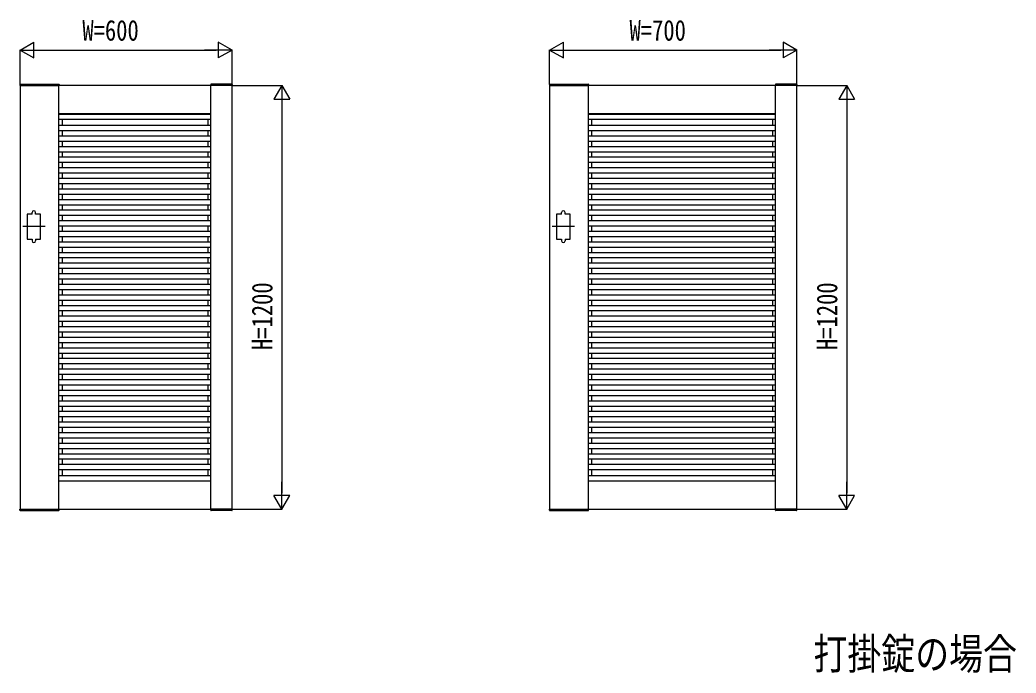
# Model space of a CAD drawing. Units: millimetres, scale not verified. Extents: x -8410 to 8410, y -5940 to 5940.
# Drawn here: x -2306 to 514, y 355 to 2204 of the extents above; entities that cross this region are included whole.
import ezdxf
from ezdxf.enums import TextEntityAlignment as Align

# ---------------------------------------------------------------- set-up
doc = ezdxf.new("R2010")
doc.units = ezdxf.units.MM
doc.header["$LTSCALE"] = 30
for name, color, linetype in [('0-1_USER1', 3, 'Continuous'), ('0-2_YKK_11', 7, 'Continuous'), ('0-3_YKK_A1', 4, 'Continuous'), ('0-4_YKK_D', 6, 'Continuous')]:
    doc.layers.add(name, color=color, linetype=linetype)
doc.styles.add('ＭＳ ゴシック', font='')
doc.styles.get('ＭＳ ゴシック').set_extended_font_data('MS Gothic')

msp = doc.modelspace()

# ---------------------------------------------------------------- linework, layer by layer
at = {"layer": '0-2_YKK_11'}
for p, q in [((-2195.77, 818.47), (-2195.77, 2018.47)), ((-1765.77, 818.47), (-1765.77, 2018.47)), ((-696.75, 818.47), (-696.75, 2018.47)), ((-166.75, 818.47), (-166.75, 2018.47)), ((-2195.77, 1938.47), (-1765.77, 1938.47)), ((-696.75, 1938.47), (-166.75, 1938.47)), ((-2195.77, 898.47), (-1765.77, 898.47)), ((-696.75, 898.47), (-166.75, 898.47))]:
    msp.add_line(p, q, dxfattribs=at)
for points in [[(-2305.77, 2018.47), (-2305.77, 818.47), (-1705.77, 818.47), (-1705.77, 2018.47)], [(-806.75, 2018.47), (-806.75, 818.47), (-106.75, 818.47), (-106.75, 2018.47)]]:
    msp.add_lwpolyline(points, close=True, dxfattribs=at)
at = {"layer": '0-3_YKK_A1'}
for p, q in [((-2306.14, 2021.02), (-2306.27, 2018.47)), ((-2306.27, 2018.47), (-2195.27, 2018.47)), ((-2305.14, 2021.97), (-2196.4, 2021.97)), ((-2195.4, 2021.02), (-2195.27, 2018.47)), ((-1766.14, 2021.02), (-1766.27, 2018.47)), ((-1705.27, 2018.47), (-1766.27, 2018.47)), ((-1706.4, 2021.97), (-1765.14, 2021.97)), ((-1705.4, 2021.02), (-1705.27, 2018.47)), ((-807.12, 2021.02), (-807.25, 2018.47)), ((-807.25, 2018.47), (-696.25, 2018.47)), ((-806.12, 2021.97), (-697.39, 2021.97)), ((-696.39, 2021.02), (-696.25, 2018.47)), ((-167.12, 2021.02), (-167.25, 2018.47)), ((-106.25, 2018.47), (-167.25, 2018.47)), ((-107.39, 2021.97), (-166.12, 2021.97)), ((-106.39, 2021.02), (-106.25, 2018.47)), ((-2195.77, 1937.37), (-1765.77, 1937.37)), ((-2195.77, 1922.37), (-1765.77, 1922.37)), ((-2186.97, 1938.47), (-2186.97, 1937.37)), ((-2186.97, 1922.37), (-2186.97, 1905.67)), ((-1774.57, 1938.47), (-1774.57, 1937.37)), ((-1774.57, 1922.37), (-1774.57, 1905.67)), ((-696.75, 1937.37), (-166.75, 1937.37)), ((-696.75, 1922.37), (-166.75, 1922.37)), ((-687.95, 1938.47), (-687.95, 1937.37)), ((-687.95, 1922.37), (-687.95, 1905.67)), ((-175.55, 1938.47), (-175.55, 1937.37)), ((-175.55, 1922.37), (-175.55, 1905.67)), ((-2195.77, 1905.67), (-1765.77, 1905.67)), ((-2195.77, 1890.67), (-1765.77, 1890.67)), ((-2186.97, 1890.67), (-2186.97, 1875.67)), ((-1774.57, 1890.67), (-1774.57, 1875.67)), ((-696.75, 1905.67), (-166.75, 1905.67)), ((-696.75, 1890.67), (-166.75, 1890.67)), ((-687.95, 1890.67), (-687.95, 1875.67)), ((-175.55, 1890.67), (-175.55, 1875.67)), ((-2195.77, 1875.67), (-1765.77, 1875.67)), ((-696.75, 1875.67), (-166.75, 1875.67)), ((-2195.77, 1860.67), (-1765.77, 1860.67)), ((-2195.77, 1845.67), (-1765.77, 1845.67)), ((-2186.97, 1860.67), (-2186.97, 1845.67)), ((-1774.57, 1860.67), (-1774.57, 1845.67)), ((-696.75, 1860.67), (-166.75, 1860.67)), ((-696.75, 1845.67), (-166.75, 1845.67)), ((-687.95, 1860.67), (-687.95, 1845.67)), ((-175.55, 1860.67), (-175.55, 1845.67)), ((-2195.77, 1830.67), (-1765.77, 1830.67)), ((-2195.77, 1815.67), (-1765.77, 1815.67)), ((-2186.97, 1830.67), (-2186.97, 1815.67)), ((-1774.57, 1830.67), (-1774.57, 1815.67)), ((-696.75, 1830.67), (-166.75, 1830.67)), ((-696.75, 1815.67), (-166.75, 1815.67)), ((-687.95, 1830.67), (-687.95, 1815.67)), ((-175.55, 1830.67), (-175.55, 1815.67)), ((-2195.77, 1800.67), (-1765.77, 1800.67)), ((-2195.77, 1785.67), (-1765.77, 1785.67)), ((-2186.97, 1800.67), (-2186.97, 1785.67)), ((-1774.57, 1800.67), (-1774.57, 1785.67)), ((-696.75, 1800.67), (-166.75, 1800.67)), ((-696.75, 1785.67), (-166.75, 1785.67)), ((-687.95, 1800.67), (-687.95, 1785.67)), ((-175.55, 1800.67), (-175.55, 1785.67)), ((-2195.77, 1770.67), (-1765.77, 1770.67)), ((-2195.77, 1755.67), (-1765.77, 1755.67)), ((-2186.97, 1770.67), (-2186.97, 1755.67)), ((-1774.57, 1770.67), (-1774.57, 1755.67)), ((-696.75, 1770.67), (-166.75, 1770.67)), ((-696.75, 1755.67), (-166.75, 1755.67)), ((-687.95, 1770.67), (-687.95, 1755.67)), ((-175.55, 1770.67), (-175.55, 1755.67)), ((-2195.77, 1740.67), (-1765.77, 1740.67)), ((-2195.77, 1725.67), (-1765.77, 1725.67)), ((-2186.97, 1740.67), (-2186.97, 1725.67)), ((-1774.57, 1740.67), (-1774.57, 1725.67)), ((-696.75, 1740.67), (-166.75, 1740.67)), ((-696.75, 1725.67), (-166.75, 1725.67)), ((-687.95, 1740.67), (-687.95, 1725.67)), ((-175.55, 1740.67), (-175.55, 1725.67)), ((-2195.77, 1710.67), (-1765.77, 1710.67)), ((-2195.77, 1695.67), (-1765.77, 1695.67)), ((-2186.97, 1710.67), (-2186.97, 1695.67)), ((-1774.57, 1710.67), (-1774.57, 1695.67)), ((-696.75, 1710.67), (-166.75, 1710.67)), ((-696.75, 1695.67), (-166.75, 1695.67)), ((-687.95, 1710.67), (-687.95, 1695.67)), ((-175.55, 1710.67), (-175.55, 1695.67)), ((-2195.77, 1680.67), (-1765.77, 1680.67)), ((-2195.77, 1665.67), (-1765.77, 1665.67)), ((-2186.97, 1680.67), (-2186.97, 1665.67)), ((-1774.57, 1680.67), (-1774.57, 1665.67)), ((-696.75, 1680.67), (-166.75, 1680.67)), ((-696.75, 1665.67), (-166.75, 1665.67)), ((-687.95, 1680.67), (-687.95, 1665.67)), ((-175.55, 1680.67), (-175.55, 1665.67)), ((-2271.77, 1653.47), (-2271.77, 1658.47)), ((-2261.77, 1653.47), (-2261.77, 1658.47)), ((-2195.77, 1650.67), (-1765.77, 1650.67)), ((-2186.97, 1650.67), (-2186.97, 1635.67)), ((-1774.57, 1650.67), (-1774.57, 1635.67)), ((-772.75, 1653.47), (-772.75, 1658.47)), ((-762.75, 1653.47), (-762.75, 1658.47)), ((-696.75, 1650.67), (-166.75, 1650.67)), ((-687.95, 1650.67), (-687.95, 1635.67)), ((-175.55, 1650.67), (-175.55, 1635.67)), ((-2235.27, 1618.47), (-2298.27, 1618.47)), ((-2195.77, 1635.67), (-1765.77, 1635.67)), ((-2195.77, 1620.67), (-1765.77, 1620.67)), ((-2186.97, 1620.67), (-2186.97, 1605.67)), ((-1774.57, 1620.67), (-1774.57, 1605.67)), ((-736.25, 1618.47), (-799.25, 1618.47)), ((-696.75, 1635.67), (-166.75, 1635.67)), ((-696.75, 1620.67), (-166.75, 1620.67)), ((-687.95, 1620.67), (-687.95, 1605.67)), ((-175.55, 1620.67), (-175.55, 1605.67)), ((-2271.77, 1583.47), (-2271.77, 1578.47)), ((-2261.77, 1583.47), (-2261.77, 1578.47)), ((-2195.77, 1605.67), (-1765.77, 1605.67)), ((-2195.77, 1590.67), (-1765.77, 1590.67)), ((-2186.97, 1590.67), (-2186.97, 1575.67)), ((-1774.57, 1590.67), (-1774.57, 1575.67)), ((-772.75, 1583.47), (-772.75, 1578.47)), ((-762.75, 1583.47), (-762.75, 1578.47)), ((-696.75, 1605.67), (-166.75, 1605.67)), ((-696.75, 1590.67), (-166.75, 1590.67)), ((-687.95, 1590.67), (-687.95, 1575.67)), ((-175.55, 1590.67), (-175.55, 1575.67)), ((-2195.77, 1575.67), (-1765.77, 1575.67)), ((-2195.77, 1560.67), (-1765.77, 1560.67)), ((-2186.97, 1560.67), (-2186.97, 1545.67)), ((-1774.57, 1560.67), (-1774.57, 1545.67)), ((-696.75, 1575.67), (-166.75, 1575.67)), ((-696.75, 1560.67), (-166.75, 1560.67)), ((-687.95, 1560.67), (-687.95, 1545.67)), ((-175.55, 1560.67), (-175.55, 1545.67)), ((-2195.77, 1545.67), (-1765.77, 1545.67)), ((-2195.77, 1530.67), (-1765.77, 1530.67)), ((-2186.97, 1530.67), (-2186.97, 1515.67)), ((-1774.57, 1530.67), (-1774.57, 1515.67)), ((-696.75, 1545.67), (-166.75, 1545.67)), ((-696.75, 1530.67), (-166.75, 1530.67)), ((-687.95, 1530.67), (-687.95, 1515.67)), ((-175.55, 1530.67), (-175.55, 1515.67)), ((-2195.77, 1515.67), (-1765.77, 1515.67)), ((-2195.77, 1500.67), (-1765.77, 1500.67)), ((-2186.97, 1500.67), (-2186.97, 1485.67)), ((-1774.57, 1500.67), (-1774.57, 1485.67)), ((-696.75, 1515.67), (-166.75, 1515.67)), ((-696.75, 1500.67), (-166.75, 1500.67)), ((-687.95, 1500.67), (-687.95, 1485.67)), ((-175.55, 1500.67), (-175.55, 1485.67)), ((-2195.77, 1485.67), (-1765.77, 1485.67)), ((-2195.77, 1470.67), (-1765.77, 1470.67)), ((-2186.97, 1470.67), (-2186.97, 1455.67)), ((-1774.57, 1470.67), (-1774.57, 1455.67)), ((-696.75, 1485.67), (-166.75, 1485.67)), ((-696.75, 1470.67), (-166.75, 1470.67)), ((-687.95, 1470.67), (-687.95, 1455.67)), ((-175.55, 1470.67), (-175.55, 1455.67)), ((-2195.77, 1455.67), (-1765.77, 1455.67)), ((-2195.77, 1440.67), (-1765.77, 1440.67)), ((-2186.97, 1440.67), (-2186.97, 1425.67)), ((-1774.57, 1440.67), (-1774.57, 1425.67)), ((-696.75, 1455.67), (-166.75, 1455.67)), ((-696.75, 1440.67), (-166.75, 1440.67)), ((-687.95, 1440.67), (-687.95, 1425.67)), ((-175.55, 1440.67), (-175.55, 1425.67)), ((-2195.77, 1425.67), (-1765.77, 1425.67)), ((-2195.77, 1410.67), (-1765.77, 1410.67)), ((-2186.97, 1410.67), (-2186.97, 1395.67)), ((-1774.57, 1410.67), (-1774.57, 1395.67)), ((-696.75, 1425.67), (-166.75, 1425.67)), ((-696.75, 1410.67), (-166.75, 1410.67)), ((-687.95, 1410.67), (-687.95, 1395.67)), ((-175.55, 1410.67), (-175.55, 1395.67)), ((-2195.77, 1395.67), (-1765.77, 1395.67)), ((-696.75, 1395.67), (-166.75, 1395.67)), ((-2195.77, 1380.67), (-1765.77, 1380.67)), ((-2195.77, 1365.67), (-1765.77, 1365.67)), ((-2186.97, 1380.67), (-2186.97, 1365.67)), ((-1774.57, 1380.67), (-1774.57, 1365.67)), ((-696.75, 1380.67), (-166.75, 1380.67)), ((-696.75, 1365.67), (-166.75, 1365.67)), ((-687.95, 1380.67), (-687.95, 1365.67)), ((-175.55, 1380.67), (-175.55, 1365.67)), ((-2195.77, 1350.67), (-1765.77, 1350.67)), ((-2195.77, 1335.67), (-1765.77, 1335.67)), ((-2186.97, 1350.67), (-2186.97, 1335.67)), ((-1774.57, 1350.67), (-1774.57, 1335.67)), ((-696.75, 1350.67), (-166.75, 1350.67)), ((-696.75, 1335.67), (-166.75, 1335.67)), ((-687.95, 1350.67), (-687.95, 1335.67)), ((-175.55, 1350.67), (-175.55, 1335.67)), ((-2195.77, 1320.67), (-1765.77, 1320.67)), ((-2195.77, 1305.67), (-1765.77, 1305.67)), ((-2186.97, 1320.67), (-2186.97, 1305.67)), ((-1774.57, 1320.67), (-1774.57, 1305.67)), ((-696.75, 1320.67), (-166.75, 1320.67)), ((-696.75, 1305.67), (-166.75, 1305.67)), ((-687.95, 1320.67), (-687.95, 1305.67)), ((-175.55, 1320.67), (-175.55, 1305.67)), ((-2195.77, 1290.67), (-1765.77, 1290.67)), ((-2195.77, 1275.67), (-1765.77, 1275.67)), ((-2186.97, 1290.67), (-2186.97, 1275.67)), ((-1774.57, 1290.67), (-1774.57, 1275.67)), ((-696.75, 1290.67), (-166.75, 1290.67)), ((-696.75, 1275.67), (-166.75, 1275.67)), ((-687.95, 1290.67), (-687.95, 1275.67)), ((-175.55, 1290.67), (-175.55, 1275.67)), ((-2195.77, 1260.67), (-1765.77, 1260.67)), ((-2195.77, 1245.67), (-1765.77, 1245.67)), ((-2186.97, 1260.67), (-2186.97, 1245.67)), ((-1774.57, 1260.67), (-1774.57, 1245.67)), ((-696.75, 1260.67), (-166.75, 1260.67)), ((-696.75, 1245.67), (-166.75, 1245.67)), ((-687.95, 1260.67), (-687.95, 1245.67)), ((-175.55, 1260.67), (-175.55, 1245.67)), ((-2195.77, 1230.67), (-1765.77, 1230.67)), ((-2195.77, 1215.67), (-1765.77, 1215.67)), ((-2186.97, 1230.67), (-2186.97, 1215.67)), ((-1774.57, 1230.67), (-1774.57, 1215.67)), ((-696.75, 1230.67), (-166.75, 1230.67)), ((-696.75, 1215.67), (-166.75, 1215.67)), ((-687.95, 1230.67), (-687.95, 1215.67)), ((-175.55, 1230.67), (-175.55, 1215.67)), ((-2195.77, 1200.67), (-1765.77, 1200.67)), ((-2195.77, 1185.67), (-1765.77, 1185.67)), ((-2186.97, 1200.67), (-2186.97, 1185.67)), ((-1774.57, 1200.67), (-1774.57, 1185.67)), ((-696.75, 1200.67), (-166.75, 1200.67)), ((-696.75, 1185.67), (-166.75, 1185.67)), ((-687.95, 1200.67), (-687.95, 1185.67)), ((-175.55, 1200.67), (-175.55, 1185.67)), ((-2195.77, 1170.67), (-1765.77, 1170.67)), ((-2186.97, 1170.67), (-2186.97, 1155.67)), ((-1774.57, 1170.67), (-1774.57, 1155.67)), ((-696.75, 1170.67), (-166.75, 1170.67)), ((-687.95, 1170.67), (-687.95, 1155.67)), ((-175.55, 1170.67), (-175.55, 1155.67)), ((-2195.77, 1155.67), (-1765.77, 1155.67)), ((-2195.77, 1140.67), (-1765.77, 1140.67)), ((-2186.97, 1140.67), (-2186.97, 1125.67)), ((-1774.57, 1140.67), (-1774.57, 1125.67)), ((-696.75, 1155.67), (-166.75, 1155.67)), ((-696.75, 1140.67), (-166.75, 1140.67)), ((-687.95, 1140.67), (-687.95, 1125.67)), ((-175.55, 1140.67), (-175.55, 1125.67)), ((-2195.77, 1125.67), (-1765.77, 1125.67)), ((-2195.77, 1110.67), (-1765.77, 1110.67)), ((-2186.97, 1110.67), (-2186.97, 1095.67)), ((-1774.57, 1110.67), (-1774.57, 1095.67)), ((-696.75, 1125.67), (-166.75, 1125.67)), ((-696.75, 1110.67), (-166.75, 1110.67)), ((-687.95, 1110.67), (-687.95, 1095.67)), ((-175.55, 1110.67), (-175.55, 1095.67)), ((-2195.77, 1095.67), (-1765.77, 1095.67)), ((-2195.77, 1080.67), (-1765.77, 1080.67)), ((-2186.97, 1080.67), (-2186.97, 1065.67)), ((-1774.57, 1080.67), (-1774.57, 1065.67)), ((-696.75, 1095.67), (-166.75, 1095.67)), ((-696.75, 1080.67), (-166.75, 1080.67)), ((-687.95, 1080.67), (-687.95, 1065.67)), ((-175.55, 1080.67), (-175.55, 1065.67)), ((-2195.77, 1065.67), (-1765.77, 1065.67)), ((-2195.77, 1050.67), (-1765.77, 1050.67)), ((-2186.97, 1050.67), (-2186.97, 1035.67)), ((-1774.57, 1050.67), (-1774.57, 1035.67)), ((-696.75, 1065.67), (-166.75, 1065.67)), ((-696.75, 1050.67), (-166.75, 1050.67)), ((-687.95, 1050.67), (-687.95, 1035.67)), ((-175.55, 1050.67), (-175.55, 1035.67)), ((-2195.77, 1035.67), (-1765.77, 1035.67)), ((-2195.77, 1020.67), (-1765.77, 1020.67)), ((-2186.97, 1020.67), (-2186.97, 1005.67)), ((-1774.57, 1020.67), (-1774.57, 1005.67)), ((-696.75, 1035.67), (-166.75, 1035.67)), ((-696.75, 1020.67), (-166.75, 1020.67)), ((-687.95, 1020.67), (-687.95, 1005.67)), ((-175.55, 1020.67), (-175.55, 1005.67)), ((-2195.77, 1005.67), (-1765.77, 1005.67)), ((-2195.77, 990.67), (-1765.77, 990.67)), ((-2186.97, 990.67), (-2186.97, 975.67)), ((-1774.57, 990.67), (-1774.57, 975.67)), ((-696.75, 1005.67), (-166.75, 1005.67)), ((-696.75, 990.67), (-166.75, 990.67)), ((-687.95, 990.67), (-687.95, 975.67)), ((-175.55, 990.67), (-175.55, 975.67)), ((-2195.77, 975.67), (-1765.77, 975.67)), ((-2195.77, 960.67), (-1765.77, 960.67)), ((-2186.97, 960.67), (-2186.97, 945.67)), ((-1774.57, 960.67), (-1774.57, 945.67)), ((-696.75, 975.67), (-166.75, 975.67)), ((-696.75, 960.67), (-166.75, 960.67)), ((-687.95, 960.67), (-687.95, 945.67)), ((-175.55, 960.67), (-175.55, 945.67)), ((-2195.77, 945.67), (-1765.77, 945.67)), ((-2195.77, 930.67), (-1765.77, 930.67)), ((-2195.77, 930.67), (-1765.77, 930.67)), ((-2186.97, 930.67), (-2186.97, 913.97)), ((-1774.57, 930.67), (-1774.57, 913.97)), ((-696.75, 945.67), (-166.75, 945.67)), ((-696.75, 930.67), (-166.75, 930.67)), ((-696.75, 930.67), (-166.75, 930.67)), ((-687.95, 930.67), (-687.95, 913.97)), ((-175.55, 930.67), (-175.55, 913.97)), ((-2195.77, 913.97), (-1765.77, 913.97)), ((-696.75, 913.97), (-166.75, 913.97)), ((-2195.77, 898.97), (-1765.77, 898.97)), ((-2186.97, 898.97), (-2186.97, 898.47)), ((-1774.57, 898.97), (-1774.57, 898.47)), ((-696.75, 898.97), (-166.75, 898.97)), ((-687.95, 898.97), (-687.95, 898.47)), ((-175.55, 898.97), (-175.55, 898.47)), ((-2306.27, 818.47), (-2195.27, 818.47)), ((-2306.14, 815.92), (-2306.27, 818.47)), ((-2195.4, 815.92), (-2195.27, 818.47)), ((-1705.27, 818.47), (-1766.27, 818.47)), ((-1766.14, 815.92), (-1766.27, 818.47)), ((-1705.4, 815.92), (-1705.27, 818.47)), ((-807.25, 818.47), (-696.25, 818.47)), ((-807.12, 815.92), (-807.25, 818.47)), ((-696.39, 815.92), (-696.25, 818.47)), ((-106.25, 818.47), (-167.25, 818.47)), ((-167.12, 815.92), (-167.25, 818.47)), ((-106.39, 815.92), (-106.25, 818.47)), ((-2305.14, 814.97), (-2196.4, 814.97)), ((-1706.4, 814.97), (-1765.14, 814.97)), ((-806.12, 814.97), (-697.39, 814.97)), ((-107.39, 814.97), (-166.12, 814.97))]:
    msp.add_line(p, q, dxfattribs=at)
for points in [[(-2271.77, 1653.47), (-2285.77, 1653.47), (-2285.77, 1583.47), (-2271.77, 1583.47)], [(-2261.77, 1583.47), (-2247.77, 1583.47), (-2247.77, 1653.47), (-2261.77, 1653.47)], [(-772.75, 1653.47), (-786.75, 1653.47), (-786.75, 1583.47), (-772.75, 1583.47)], [(-762.75, 1583.47), (-748.75, 1583.47), (-748.75, 1653.47), (-762.75, 1653.47)]]:
    msp.add_lwpolyline(points, dxfattribs=at)
for centre, radius, start, end in [((-2305.14, 2020.97), 1, 90, 177), ((-2196.4, 2020.97), 1, 3, 90), ((-1765.14, 2020.97), 1, 90, 177), ((-1706.4, 2020.97), 1, 3, 90), ((-806.12, 2020.97), 1, 90, 177), ((-697.39, 2020.97), 1, 3, 90), ((-166.12, 2020.97), 1, 90, 177), ((-107.39, 2020.97), 1, 3, 90), ((-2266.77, 1658.47), 5, 0, 180), ((-767.75, 1658.47), 5, 0, 180), ((-2266.77, 1578.47), 5, 180, 0), ((-767.75, 1578.47), 5, 180, 0), ((-2305.14, 815.97), 1, 183, 270), ((-2196.4, 815.97), 1, 270, 357), ((-1765.14, 815.97), 1, 183, 270), ((-1706.4, 815.97), 1, 270, 357), ((-806.12, 815.97), 1, 183, 270), ((-697.39, 815.97), 1, 270, 357), ((-166.12, 815.97), 1, 183, 270), ((-107.39, 815.97), 1, 270, 357)]:
    msp.add_arc(centre, radius, start, end, dxfattribs=at)
at = {"layer": '0-4_YKK_D'}
for p, q in [((-2305.77, 2118.47), (-2266.8, 2140.97)), ((-2305.77, 2020.47), (-2305.77, 2119.47)), ((-2305.77, 2118.47), (-2266.8, 2095.97)), ((-2305.77, 2118.47), (-2227.83, 2118.47)), ((-2266.8, 2095.97), (-2266.8, 2140.97)), ((-2260.77, 2118.47), (-1750.77, 2118.47)), ((-1705.77, 2118.47), (-1783.71, 2118.47)), ((-1705.77, 2118.47), (-1744.74, 2140.97)), ((-1744.74, 2140.97), (-1744.74, 2095.97)), ((-1705.77, 2118.47), (-1744.74, 2095.97)), ((-1705.77, 2020.47), (-1705.77, 2119.47)), ((-806.75, 2118.47), (-767.78, 2140.97)), ((-806.75, 2020.47), (-806.75, 2119.47)), ((-806.75, 2118.47), (-767.78, 2095.97)), ((-806.75, 2118.47), (-728.81, 2118.47)), ((-767.78, 2095.97), (-767.78, 2140.97)), ((-761.75, 2118.47), (-151.75, 2118.47)), ((-106.75, 2118.47), (-184.7, 2118.47)), ((-106.75, 2118.47), (-145.73, 2140.97)), ((-145.73, 2140.97), (-145.73, 2095.97)), ((-106.75, 2118.47), (-145.73, 2095.97)), ((-106.75, 2020.47), (-106.75, 2119.47)), ((-1703.77, 2018.47), (-1563.75, 2018.47)), ((-1564.75, 2018.47), (-1587.25, 1979.5)), ((-1564.75, 2018.47), (-1542.25, 1979.5)), ((-1564.75, 2018.47), (-1564.75, 1940.53)), ((-104.75, 2018.47), (35.27, 2018.47)), ((34.27, 2018.47), (11.77, 1979.5)), ((34.27, 2018.47), (56.77, 1979.5)), ((34.27, 2018.47), (34.27, 1940.53)), ((-1587.25, 1979.5), (-1542.25, 1979.5)), ((11.77, 1979.5), (56.77, 1979.5)), ((-1564.75, 1973.47), (-1564.75, 863.47)), ((34.27, 1973.47), (34.27, 863.47)), ((-1564.75, 818.47), (-1564.75, 896.41)), ((34.27, 818.47), (34.27, 896.41)), ((-1564.75, 818.47), (-1587.25, 857.44)), ((-1542.25, 857.44), (-1587.25, 857.44)), ((-1564.75, 818.47), (-1542.25, 857.44)), ((34.27, 818.47), (11.77, 857.44)), ((56.77, 857.44), (11.77, 857.44)), ((34.27, 818.47), (56.77, 857.44)), ((-1703.77, 818.47), (-1563.75, 818.47)), ((-104.75, 818.47), (35.27, 818.47))]:
    msp.add_line(p, q, dxfattribs=at)

# ---------------------------------------------------------------- texts
at = {"layer": '0-1_USER1', "style": 'ＭＳ ゴシック', "width": 0.8}
msp.add_text('打掛錠の場合', height=87.98, dxfattribs=at).set_placement((-59.66, 338.64), align=Align.BOTTOM_LEFT)
at = {"layer": '0-4_YKK_D', "style": 'ＭＳ ゴシック', "width": 0.8}
for s, p in [('W=600', (-2129.5, 2127.47)), ('W=700', (-580.49, 2127.47))]:
    msp.add_text(s, height=58.65, dxfattribs=at).set_placement(p, align=Align.BOTTOM_LEFT)
for p in [(-1573.75, 1269.14), (25.27, 1269.14)]:
    msp.add_text('H=1200', height=58.65, rotation=90, dxfattribs=at).set_placement(p, align=Align.BOTTOM_LEFT)

doc.saveas('drawing.dxf')
